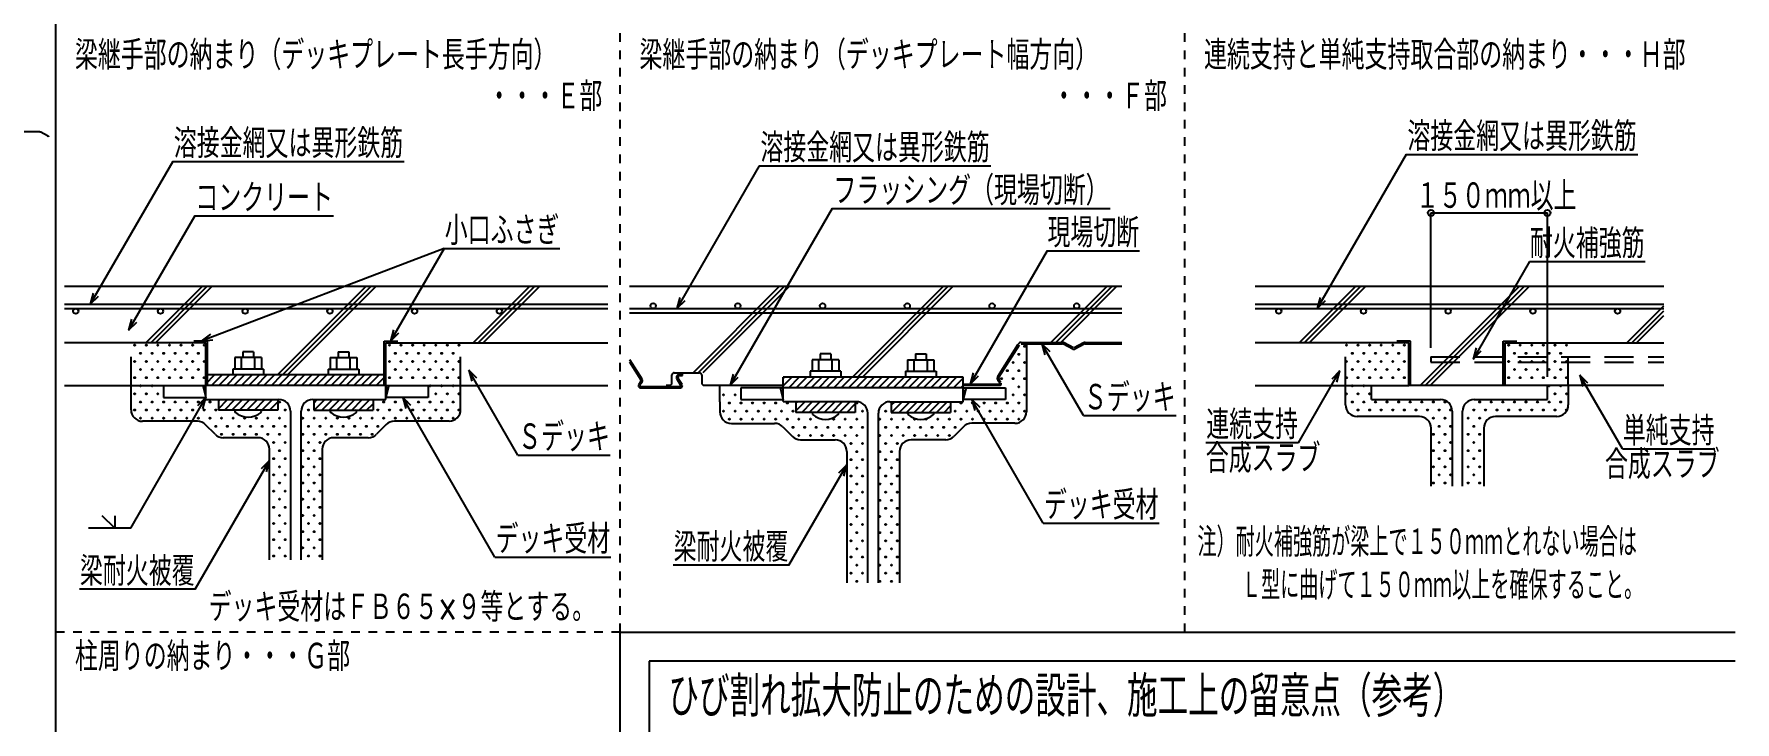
# Model space of a CAD drawing. Extents: x 4 to 588, y 3 to 416.
# Drawn here: x 293.6 to 440.5, y 120.1 to 179.6 of the extents above; entities that cross this region are included whole.
import ezdxf
from ezdxf.enums import TextEntityAlignment as Align

# ---------------------------------------------------------------- set-up
doc = ezdxf.new("R2010")
doc.units = 0
doc.header["$LTSCALE"] = 0.5
doc.header["$MEASUREMENT"] = 0
doc.linetypes.add('DASHED', pattern=[7.5, 5, -2.5])
doc.linetypes.add('DOT', pattern=[3, 1.5, -1.5])
doc.layers.add('M2-2-0', color=7, linetype='Continuous')
doc.styles.get("Standard").update_dxf_attribs({"font": 'txt', "width": 0.8, "height": 50, "bigfont": 'EXTFONT'})

msp = doc.modelspace()

# ---------------------------------------------------------------- linework, layer by layer
at = {"layer": 'M2-2-0', "color": 7, "linetype": 'Continuous'}
for p, q in [((295.51, 25.82), (295.51, 395.82)), ((294.15, 171.09), (291.48, 171.09)), ((294.81, 170.75), (294.21, 171.07)), ((412.13, 169.14), (404.45, 155.84)), ((412.13, 169.14), (432.13, 169.14)), ((305.61, 168.54), (298.49, 156.21)), ((305.61, 168.54), (325.61, 168.54)), ((356.26, 168.16), (349.14, 155.84)), ((356.26, 168.16), (376.26, 168.16)), ((307.51, 163.84), (301.8, 153.96)), ((307.51, 163.84), (319.51, 163.84)), ((362.55, 164.47), (353.74, 149.21)), ((362.55, 164.47), (386.55, 164.47)), ((414.26, 164.1), (424.32, 164.1)), ((414.26, 152.44), (414.26, 164.1)), ((424.32, 149.95), (424.32, 164.1)), ((329.05, 161.03), (308.07, 153.03)), ((329.05, 161.03), (324.43, 153.03)), ((329.05, 161.03), (339.05, 161.03)), ((381.11, 160.83), (374.47, 149.32)), ((381.11, 160.83), (389.11, 160.83)), ((422.76, 159.89), (417.9, 151.48)), ((422.76, 159.89), (432.76, 159.89)), ((296.26, 157.77), (343.18, 157.77)), ((298.75, 157.17), (298.49, 156.21)), ((303.29, 152.88), (308.18, 157.77)), ((303.71, 152.88), (308.6, 157.77)), ((304.13, 152.88), (309.02, 157.77)), ((322.32, 157.77), (314.66, 150.11)), ((322.74, 157.77), (315.08, 150.11)), ((323.17, 157.77), (315.51, 150.11)), ((331.57, 152.88), (336.46, 157.77)), ((331.99, 152.88), (336.88, 157.77)), ((332.42, 152.88), (337.31, 157.77)), ((345.06, 157.77), (387.58, 157.77)), ((358.02, 157.77), (350.55, 150.3)), ((358.44, 157.77), (350.98, 150.3)), ((358.87, 157.77), (351.4, 150.3)), ((364.32, 149.92), (372.16, 157.77)), ((372.58, 157.77), (364.74, 149.92)), ((373.01, 157.77), (365.17, 149.92)), ((381.44, 152.91), (386.3, 157.77)), ((381.87, 152.91), (386.73, 157.77)), ((382.29, 152.91), (387.15, 157.77)), ((399.09, 157.77), (434.38, 157.77)), ((407.78, 157.77), (402.89, 152.88)), ((408.2, 157.77), (403.32, 152.88)), ((408.63, 157.77), (403.74, 152.88)), ((421.92, 157.77), (413.34, 149.18)), ((422.35, 157.77), (413.77, 149.18)), ((422.77, 157.77), (414.19, 149.18)), ((296.26, 156.21), (343.18, 156.21)), ((296.26, 155.84), (343.18, 155.84)), ((298.49, 156.21), (299.2, 156.91)), ((345.06, 155.84), (387.58, 155.84)), ((349.4, 156.8), (349.14, 155.84)), ((349.14, 155.84), (349.85, 156.54)), ((399.09, 156.21), (434.38, 156.21)), ((399.09, 155.84), (434.38, 155.84)), ((404.71, 156.8), (404.45, 155.84)), ((404.45, 155.84), (405.16, 156.54)), ((431.18, 152.88), (434.38, 156.08)), ((302.06, 154.92), (301.8, 153.96)), ((301.8, 153.96), (302.51, 154.67)), ((345.06, 155.47), (387.58, 155.47)), ((431.6, 152.88), (434.38, 155.65)), ((432.02, 152.88), (434.38, 155.23)), ((308.47, 152.88), (296.26, 152.88)), ((308.62, 153.03), (307.45, 153.03)), ((308.88, 153.62), (308.07, 153.03)), ((308.07, 153.03), (309.07, 153.13)), ((308.47, 149.18), (308.47, 152.88)), ((308.62, 149.2), (308.62, 153.03)), ((323.86, 153.03), (325.04, 153.03)), ((323.86, 149.2), (323.86, 153.03)), ((324.01, 149.18), (324.01, 152.88)), ((324.01, 152.88), (343.18, 152.88)), ((324.69, 154), (324.43, 153.03)), ((324.43, 153.03), (325.14, 153.74)), ((376.86, 149.96), (378.63, 152.77)), ((378.87, 152.91), (382.46, 152.91)), ((378.87, 152.79), (382.46, 152.79)), ((379.33, 152.79), (379.33, 146.93)), ((384.25, 146.59), (380.67, 152.79)), ((381.38, 152.09), (380.67, 152.79)), ((380.67, 152.79), (380.93, 151.83)), ((383.35, 152.34), (382.54, 152.77)), ((383.41, 152.44), (382.59, 152.87)), ((384.27, 152.87), (383.46, 152.44)), ((384.33, 152.77), (383.51, 152.34)), ((384.41, 152.91), (387.58, 152.91)), ((384.41, 152.79), (387.58, 152.79)), ((412.34, 152.88), (399.09, 152.88)), ((412.5, 153.03), (411.32, 153.03)), ((412.34, 149.18), (412.34, 152.88)), ((412.5, 149.2), (412.5, 153.03)), ((420.51, 153.03), (421.68, 153.03)), ((420.51, 149.2), (420.51, 153.03)), ((420.66, 149.18), (420.66, 152.88)), ((420.66, 152.88), (434.38, 152.88)), ((313.27, 151.6), (310.98, 151.6)), ((310.98, 151.6), (310.98, 150.61)), ((311.56, 150.61), (311.56, 151.6)), ((312.58, 152.1), (311.67, 152.1)), ((311.67, 152.1), (311.67, 151.6)), ((312.58, 152.1), (312.58, 151.6)), ((312.7, 150.61), (312.7, 151.6)), ((313.27, 151.6), (313.27, 150.61)), ((319.21, 151.6), (321.5, 151.6)), ((319.21, 151.6), (319.21, 150.61)), ((319.79, 150.61), (319.79, 151.6)), ((319.9, 152.1), (320.81, 152.1)), ((319.9, 152.1), (319.9, 151.6)), ((320.81, 152.1), (320.81, 151.6)), ((320.93, 150.61), (320.93, 151.6)), ((321.5, 151.6), (321.5, 150.61)), ((345.06, 151.45), (346.13, 149.76)), ((363.12, 151.42), (360.84, 151.42)), ((360.84, 151.42), (360.84, 150.42)), ((361.41, 150.42), (361.41, 151.42)), ((362.44, 151.92), (361.52, 151.92)), ((361.52, 151.92), (361.52, 151.42)), ((362.44, 151.92), (362.44, 151.42)), ((362.55, 150.42), (362.55, 151.42)), ((363.12, 151.42), (363.12, 150.42)), ((369.07, 151.42), (371.35, 151.42)), ((369.07, 151.42), (369.07, 150.42)), ((369.64, 150.42), (369.64, 151.42)), ((369.75, 151.92), (370.67, 151.92)), ((369.75, 151.92), (369.75, 151.42)), ((370.67, 151.92), (370.67, 151.42)), ((370.78, 150.42), (370.78, 151.42)), ((371.35, 151.42), (371.35, 150.42)), ((376.96, 149.9), (378.72, 152.71)), ((414.26, 151.68), (414.26, 151.21)), ((418.16, 152.44), (417.9, 151.48)), ((417.9, 151.48), (418.6, 152.18)), ((324.01, 150.11), (308.47, 150.11)), ((308.47, 149.34), (309.22, 150.11)), ((308.47, 150), (308.58, 150.11)), ((308.96, 149.18), (309.87, 150.11)), ((309.6, 149.18), (310.52, 150.11)), ((310.25, 149.18), (311.16, 150.11)), ((313.46, 150.61), (310.8, 150.61)), ((310.8, 150.61), (310.8, 150.11)), ((310.9, 149.18), (311.81, 150.11)), ((311.54, 149.18), (312.46, 150.11)), ((312.19, 149.18), (313.1, 150.11)), ((312.84, 149.18), (313.75, 150.11)), ((313.46, 150.61), (313.46, 150.11)), ((313.48, 149.18), (314.4, 150.11)), ((314.13, 149.18), (315.04, 150.11)), ((314.78, 149.18), (315.69, 150.11)), ((315.42, 149.18), (316.34, 150.11)), ((316.07, 149.18), (316.98, 150.11)), ((316.72, 149.18), (317.63, 150.11)), ((317.36, 149.18), (318.28, 150.11)), ((318.01, 149.18), (318.92, 150.11)), ((318.65, 149.18), (319.57, 150.11)), ((319.03, 150.61), (321.69, 150.61)), ((319.03, 150.61), (319.03, 150.11)), ((319.3, 149.18), (320.22, 150.11)), ((319.95, 149.18), (320.86, 150.11)), ((320.59, 149.18), (321.51, 150.11)), ((321.24, 149.18), (322.16, 150.11)), ((321.69, 150.61), (321.69, 150.11)), ((321.89, 149.18), (322.8, 150.11)), ((322.53, 149.18), (323.45, 150.11)), ((323.18, 149.18), (324.01, 150.03)), ((335.4, 143.18), (331.17, 150.52)), ((331.87, 149.82), (331.17, 150.52)), ((331.17, 150.52), (331.43, 149.56)), ((345.06, 151.23), (346.03, 149.69)), ((348.72, 149.41), (348.72, 150.1)), ((348.92, 150.3), (351.09, 150.3)), ((349.4, 150.18), (349.62, 150.18)), ((349.4, 150.06), (349.62, 150.06)), ((349.62, 150.06), (349.62, 150.18)), ((351.29, 150.1), (351.29, 149.41)), ((354, 150.18), (353.74, 149.21)), ((353.74, 149.21), (354.45, 149.92)), ((358.32, 149.16), (359.08, 149.92)), ((358.32, 149.81), (358.43, 149.92)), ((373.87, 149.92), (358.32, 149.92)), ((358.32, 147.98), (358.32, 149.92)), ((358.81, 149), (359.72, 149.92)), ((359.46, 149), (360.37, 149.92)), ((360.1, 149), (361.02, 149.92)), ((363.31, 150.42), (360.65, 150.42)), ((360.65, 150.42), (360.65, 149.92)), ((360.75, 149), (361.66, 149.92)), ((361.4, 149), (362.31, 149.92)), ((362.04, 149), (362.96, 149.92)), ((362.69, 149), (363.6, 149.92)), ((363.31, 150.42), (363.31, 149.92)), ((363.34, 149), (364.25, 149.92)), ((363.98, 149), (364.9, 149.92)), ((364.63, 149), (365.54, 149.92)), ((365.28, 149), (366.19, 149.92)), ((365.92, 149), (366.84, 149.92)), ((366.57, 149), (367.48, 149.92)), ((367.21, 149), (368.13, 149.92)), ((367.86, 149), (368.78, 149.92)), ((368.51, 149), (369.42, 149.92)), ((368.88, 150.42), (371.54, 150.42)), ((368.88, 150.42), (368.88, 149.92)), ((369.15, 149), (370.07, 149.92)), ((369.8, 149), (370.72, 149.92)), ((370.45, 149), (371.36, 149.92)), ((371.09, 149), (372.01, 149.92)), ((371.54, 150.42), (371.54, 149.92)), ((371.74, 149), (372.65, 149.92)), ((372.39, 149), (373.3, 149.92)), ((373.03, 149), (373.87, 149.84)), ((373.87, 147.79), (373.87, 149.92)), ((374.73, 150.29), (374.47, 149.32)), ((374.47, 149.32), (375.18, 150.03)), ((402.82, 144.25), (406.4, 150.45)), ((406.4, 150.45), (405.69, 149.74)), ((406.14, 149.49), (406.4, 150.45)), ((430.79, 143.71), (427.11, 150.08)), ((427.82, 149.38), (427.11, 150.08)), ((427.11, 150.08), (427.37, 149.12)), ((296.26, 149.18), (308.47, 149.18)), ((302.01, 147.98), (302.01, 149.3)), ((304.81, 149.18), (304.81, 148.17)), ((308.22, 149.18), (308.47, 148.16)), ((308.47, 148.8), (308.26, 149.01)), ((308.47, 149.06), (308.34, 149.18)), ((308.47, 148.54), (308.35, 148.66)), ((308.47, 148.16), (308.47, 149.37)), ((324.01, 149.18), (308.47, 149.18)), ((308.47, 147.99), (308.47, 149.18)), ((323.83, 149.18), (324.01, 149.37)), ((324.01, 148.17), (324.01, 149.37)), ((324.01, 147.98), (324.01, 149.18)), ((324.27, 149.18), (324.01, 148.16)), ((324.01, 149.06), (324.14, 149.18)), ((324.01, 149.18), (343.18, 149.18)), ((324.01, 148.8), (324.22, 149.01)), ((324.01, 148.54), (324.14, 148.66)), ((327.67, 149.18), (327.67, 148.17)), ((330.47, 147.98), (330.47, 149.18)), ((346.02, 149.5), (345.86, 149.27)), ((346.12, 149.44), (345.95, 149.21)), ((346, 149.12), (349.45, 149.12)), ((346, 149), (349.45, 149)), ((348.22, 149.21), (348.52, 149.21)), ((349.5, 149.2), (349.16, 149.73)), ((349.6, 149.27), (349.26, 149.8)), ((351.49, 149.21), (358.32, 149.21)), ((352.86, 147.79), (352.86, 149.21)), ((354.66, 149), (354.66, 147.99)), ((373.87, 149), (354.66, 149)), ((358.07, 149), (358.32, 147.98)), ((358.32, 148.61), (358.11, 148.82)), ((358.32, 148.88), (358.2, 149)), ((358.32, 148.35), (358.2, 148.48)), ((358.32, 147.8), (358.32, 149)), ((373.68, 149), (373.87, 149.19)), ((373.87, 149.32), (376.99, 149.32)), ((373.87, 149.21), (373.87, 149.32)), ((373.87, 149.21), (376.99, 149.21)), ((373.87, 149), (377.53, 149)), ((374.12, 149), (373.87, 147.98)), ((373.87, 148.88), (373.99, 149)), ((373.87, 148.61), (374.08, 148.82)), ((373.87, 148.35), (373.99, 148.48)), ((376.87, 149.64), (377.04, 149.42)), ((376.96, 149.71), (377.13, 149.48)), ((377.53, 149), (377.53, 147.99)), ((399.09, 149.18), (412.34, 149.18)), ((406.89, 147.52), (406.89, 149.18)), ((409.14, 147.98), (409.14, 149.18)), ((420.66, 149.18), (412.34, 149.18)), ((434.38, 149.18), (420.66, 149.18)), ((424.32, 147.98), (424.32, 149.18)), ((426.12, 149.18), (426.12, 147.52)), ((302, 136.86), (308.47, 148.16)), ((302.01, 147.1), (302.01, 147.98)), ((304.81, 148.17), (308.47, 148.17)), ((308.47, 148.16), (307.76, 147.45)), ((308.21, 147.19), (308.47, 148.16)), ((308.47, 148.28), (308.43, 148.31)), ((308.47, 147.98), (314.78, 147.98)), ((309.56, 147.98), (309.56, 147.05)), ((309.56, 147.19), (310.34, 147.98)), ((309.56, 147.84), (309.7, 147.98)), ((314.69, 147.05), (309.56, 147.05)), ((310.08, 147.05), (310.99, 147.98)), ((310.72, 147.05), (311.64, 147.98)), ((310.98, 146.95), (310.98, 146.94)), ((311.37, 147.05), (312.28, 147.98)), ((312.02, 147.05), (312.93, 147.98)), ((312.66, 147.05), (313.58, 147.98)), ((313.27, 146.95), (313.27, 146.94)), ((313.31, 147.05), (314.22, 147.98)), ((313.96, 147.05), (314.69, 147.79)), ((314.6, 147.05), (314.69, 147.14)), ((314.69, 147.98), (314.69, 147.05)), ((315.78, 146.98), (315.78, 134.13)), ((316.7, 134.13), (316.7, 146.98)), ((317.7, 147.98), (324.01, 147.98)), ((317.79, 147.98), (317.79, 147.05)), ((317.79, 147.66), (318.1, 147.98)), ((317.79, 147.05), (322.92, 147.05)), ((317.84, 147.05), (318.75, 147.98)), ((318.48, 147.05), (319.4, 147.98)), ((319.13, 147.05), (320.04, 147.98)), ((319.21, 146.95), (319.21, 146.94)), ((319.78, 147.05), (320.69, 147.98)), ((320.42, 147.05), (321.34, 147.98)), ((321.07, 147.05), (321.98, 147.98)), ((321.5, 146.95), (321.5, 146.94)), ((321.72, 147.05), (322.63, 147.98)), ((322.36, 147.05), (322.92, 147.62)), ((322.92, 147.98), (322.92, 147.05)), ((324.01, 148.28), (324.05, 148.31)), ((327.67, 148.17), (324.01, 148.17)), ((333.44, 134.36), (325.47, 148.17)), ((326.17, 147.46), (325.47, 148.17)), ((325.47, 148.17), (325.73, 147.2)), ((330.47, 147.11), (330.47, 147.98)), ((352.86, 147.79), (352.86, 146.92)), ((354.66, 147.99), (358.32, 147.99)), ((358.32, 148.09), (358.28, 148.13)), ((364.64, 147.79), (358.32, 147.79)), ((359.42, 147.79), (359.42, 146.87)), ((359.42, 147), (360.2, 147.79)), ((359.42, 147.66), (359.55, 147.79)), ((359.93, 146.87), (360.84, 147.79)), ((360.58, 146.87), (361.49, 147.79)), ((361.22, 146.87), (362.14, 147.79)), ((361.87, 146.87), (362.78, 147.79)), ((362.52, 146.87), (363.43, 147.79)), ((363.16, 146.87), (364.08, 147.79)), ((363.81, 146.87), (364.54, 147.61)), ((364.46, 146.87), (364.54, 146.96)), ((364.54, 147.79), (364.54, 146.87)), ((367.55, 147.79), (373.87, 147.79)), ((367.65, 147.79), (367.65, 146.87)), ((367.65, 147.48), (367.96, 147.79)), ((367.69, 146.87), (368.6, 147.79)), ((368.34, 146.87), (369.25, 147.79)), ((368.98, 146.87), (369.9, 147.79)), ((369.63, 146.87), (370.54, 147.79)), ((370.28, 146.87), (371.19, 147.79)), ((370.92, 146.87), (371.84, 147.79)), ((371.57, 146.87), (372.48, 147.79)), ((372.22, 146.87), (372.77, 147.43)), ((372.77, 147.79), (372.77, 146.87)), ((373.87, 148.09), (373.91, 148.13)), ((377.53, 147.99), (373.87, 147.99)), ((380.79, 137.3), (374.63, 147.99)), ((375.33, 147.28), (374.63, 147.99)), ((374.63, 147.99), (374.89, 147.02)), ((409.14, 147.98), (415.09, 147.98)), ((416.09, 146.98), (416.09, 140.49)), ((417, 140.49), (417, 146.98)), ((418, 147.98), (424.32, 147.98)), ((307.74, 146.1), (303.01, 146.1)), ((309.27, 144.98), (308.45, 145.8)), ((324.04, 145.81), (323.21, 144.98)), ((329.47, 146.11), (324.75, 146.11)), ((353.86, 145.92), (357.59, 145.92)), ((358.3, 145.62), (359.12, 144.79)), ((364.54, 146.87), (359.42, 146.87)), ((360.84, 146.77), (360.84, 146.76)), ((363.12, 146.77), (363.12, 146.76)), ((365.64, 132.16), (365.64, 146.79)), ((366.55, 132.16), (366.55, 146.79)), ((367.65, 146.87), (372.77, 146.87)), ((369.07, 146.77), (369.07, 146.76)), ((371.35, 146.77), (371.35, 146.76)), ((373.89, 145.63), (373.07, 144.79)), ((378.33, 145.93), (374.61, 145.93)), ((384.25, 146.59), (392.25, 146.59)), ((413.27, 146.52), (407.89, 146.52)), ((414.27, 140.49), (414.27, 145.52)), ((418.83, 145.52), (418.83, 140.49)), ((425.12, 146.52), (419.83, 146.52)), ((312.97, 144.68), (309.98, 144.68)), ((322.5, 144.68), (319.52, 144.68)), ((359.83, 144.5), (362.82, 144.5)), ((372.36, 144.5), (369.38, 144.5)), ((402.82, 144.25), (394.82, 144.25)), ((307.55, 131.59), (313.97, 142.71)), ((313.97, 142.71), (313.26, 142)), ((313.71, 141.74), (313.97, 142.71)), ((313.97, 134.13), (313.97, 143.68)), ((318.52, 143.68), (318.52, 134.13)), ((335.4, 143.18), (343.4, 143.18)), ((363.82, 143.5), (363.82, 132.16)), ((368.38, 143.5), (368.38, 132.16)), ((430.79, 143.71), (438.79, 143.71)), ((358.82, 133.67), (363.82, 142.33)), ((363.82, 142.33), (363.11, 141.62)), ((363.56, 141.36), (363.82, 142.33)), ((302, 136.86), (298.35, 136.86)), ((300.6, 136.86), (299.53, 137.94)), ((300.6, 137.94), (300.6, 136.86)), ((380.79, 137.3), (390.79, 137.3)), ((333.44, 134.36), (343.44, 134.36)), ((358.82, 133.67), (348.82, 133.67)), ((307.55, 131.59), (297.55, 131.59)), ((344.26, 25.82), (344.26, 127.89)), ((344.26, 127.89), (440.52, 127.89)), ((440.52, 125.39), (346.76, 125.39)), ((346.76, 125.39), (346.76, 42.42))]:
    msp.add_line(p, q, dxfattribs=at)
at = {"layer": 'M2-2-0', "color": 7, "linetype": 'DOT'}
for p, q in [((344.26, 127.89), (344.26, 179.82)), ((393.01, 127.89), (393.01, 179.82)), ((344.26, 127.89), (295.51, 127.89))]:
    msp.add_line(p, q, dxfattribs=at)
at = {"layer": 'M2-2-0', "color": 7, "linetype": 'DASHED'}
for p, q in [((302.01, 149.18), (302.01, 152.88)), ((330.47, 149.18), (330.47, 152.88)), ((406.89, 149.18), (406.89, 152.88)), ((426.12, 149.18), (426.12, 152.88)), ((414.26, 151.68), (434.38, 151.68)), ((414.26, 151.21), (434.38, 151.21))]:
    msp.add_line(p, q, dxfattribs=at)
at = {"layer": 'M2-2-0', "color": 7, "linetype": 'Continuous'}
for centre, radius in [((414.26, 164.1), 0.262), ((424.32, 164.1), 0.262), ((297.24, 155.61), 0.23), ((304.56, 155.61), 0.23), ((311.87, 155.61), 0.23), ((319.19, 155.61), 0.23), ((326.5, 155.61), 0.23), ((333.82, 155.61), 0.23), ((347.1, 156.06), 0.23), ((354.41, 156.06), 0.23), ((361.73, 156.06), 0.23), ((369.04, 156.06), 0.23), ((376.36, 156.06), 0.23), ((383.67, 156.06), 0.23), ((401.12, 155.61), 0.23), ((408.44, 155.61), 0.23), ((415.75, 155.61), 0.23), ((423.07, 155.61), 0.23), ((430.38, 155.61), 0.23), ((302.33, 152.67), 0.05), ((302.33, 151.27), 0.05), ((302.83, 151.97), 0.05), ((303.33, 152.67), 0.05), ((303.33, 151.27), 0.05), ((303.83, 151.97), 0.05), ((304.33, 152.67), 0.05), ((304.33, 151.27), 0.05), ((304.83, 151.97), 0.05), ((305.33, 152.67), 0.05), ((305.33, 151.27), 0.05), ((305.83, 151.97), 0.05), ((306.33, 152.67), 0.05), ((306.33, 151.27), 0.05), ((306.83, 151.97), 0.05), ((307.33, 152.67), 0.05), ((307.33, 151.27), 0.05), ((307.83, 151.97), 0.05), ((308.33, 152.67), 0.05), ((308.33, 151.27), 0.05), ((324.33, 152.67), 0.05), ((324.33, 151.27), 0.05), ((324.83, 151.97), 0.05), ((325.33, 152.67), 0.05), ((325.33, 151.27), 0.05), ((325.83, 151.97), 0.05), ((326.33, 152.67), 0.05), ((326.33, 151.27), 0.05), ((326.83, 151.97), 0.05), ((327.33, 152.67), 0.05), ((327.33, 151.27), 0.05), ((327.83, 151.97), 0.05), ((328.33, 152.67), 0.05), ((328.33, 151.27), 0.05), ((328.83, 151.97), 0.05), ((329.33, 152.67), 0.05), ((329.33, 151.27), 0.05), ((329.83, 151.97), 0.05), ((330.33, 152.67), 0.05), ((330.33, 151.27), 0.05), ((378.68, 151.88), 0.05), ((379.18, 152.58), 0.05), ((406.97, 152.67), 0.05), ((406.97, 151.27), 0.05), ((407.47, 151.97), 0.05), ((407.97, 152.67), 0.05), ((407.97, 151.27), 0.05), ((408.47, 151.97), 0.05), ((408.97, 152.67), 0.05), ((408.97, 151.27), 0.05), ((409.47, 151.97), 0.05), ((409.97, 152.67), 0.05), ((409.97, 151.27), 0.05), ((410.47, 151.97), 0.05), ((410.97, 152.67), 0.05), ((410.97, 151.27), 0.05), ((411.47, 151.97), 0.05), ((411.97, 152.67), 0.05), ((411.97, 151.27), 0.05), ((420.97, 152.67), 0.05), ((420.97, 151.27), 0.05), ((421.47, 151.97), 0.05), ((421.97, 152.67), 0.05), ((421.97, 151.27), 0.05), ((422.47, 151.97), 0.05), ((422.97, 152.67), 0.05), ((422.97, 151.27), 0.05), ((423.47, 151.97), 0.05), ((423.97, 152.67), 0.05), ((423.97, 151.27), 0.05), ((424.47, 151.97), 0.05), ((424.97, 152.67), 0.05), ((424.97, 151.27), 0.05), ((425.47, 151.97), 0.05), ((425.97, 152.67), 0.05), ((425.97, 151.27), 0.05), ((302.33, 149.87), 0.05), ((302.83, 150.57), 0.05), ((303.33, 149.87), 0.05), ((303.83, 150.57), 0.05), ((304.33, 149.87), 0.05), ((304.83, 150.57), 0.05), ((305.33, 149.87), 0.05), ((305.83, 150.57), 0.05), ((306.33, 149.87), 0.05), ((306.83, 150.57), 0.05), ((307.33, 149.87), 0.05), ((307.83, 150.57), 0.05), ((308.33, 149.87), 0.05), ((324.33, 149.87), 0.05), ((324.83, 150.57), 0.05), ((325.33, 149.87), 0.05), ((325.83, 150.57), 0.05), ((326.33, 149.87), 0.05), ((326.83, 150.57), 0.05), ((327.33, 149.87), 0.05), ((327.83, 150.57), 0.05), ((328.33, 149.87), 0.05), ((328.83, 150.57), 0.05), ((329.33, 149.87), 0.05), ((329.83, 150.57), 0.05), ((330.33, 149.87), 0.05), ((377.18, 149.78), 0.05), ((377.68, 150.48), 0.05), ((378.18, 151.18), 0.05), ((378.18, 149.78), 0.05), ((378.68, 150.48), 0.05), ((379.18, 151.18), 0.05), ((379.18, 149.78), 0.05), ((406.97, 149.87), 0.05), ((407.47, 150.57), 0.05), ((407.97, 149.87), 0.05), ((408.47, 150.57), 0.05), ((408.97, 149.87), 0.05), ((409.47, 150.57), 0.05), ((409.97, 149.87), 0.05), ((410.47, 150.57), 0.05), ((410.97, 149.87), 0.05), ((411.47, 150.57), 0.05), ((411.97, 149.87), 0.05), ((420.97, 149.87), 0.05), ((421.47, 150.57), 0.05), ((421.97, 149.87), 0.05), ((422.47, 150.57), 0.05), ((422.97, 149.87), 0.05), ((423.47, 150.57), 0.05), ((423.97, 149.87), 0.05), ((424.47, 150.57), 0.05), ((424.97, 149.87), 0.05), ((425.47, 150.57), 0.05), ((425.97, 149.87), 0.05), ((302.33, 148.47), 0.05), ((302.83, 149.17), 0.05), ((303.33, 148.47), 0.05), ((303.83, 149.17), 0.05), ((304.33, 148.47), 0.05), ((327.83, 149.17), 0.05), ((328.33, 148.47), 0.05), ((328.83, 149.17), 0.05), ((329.33, 148.47), 0.05), ((329.83, 149.17), 0.05), ((330.33, 148.47), 0.05), ((353.18, 148.38), 0.05), ((354.18, 148.38), 0.05), ((378.18, 148.38), 0.05), ((378.68, 149.08), 0.05), ((379.18, 148.38), 0.05), ((406.97, 148.47), 0.05), ((407.47, 149.17), 0.05), ((407.97, 148.47), 0.05), ((408.47, 149.17), 0.05), ((408.97, 148.47), 0.05), ((424.47, 149.17), 0.05), ((424.97, 148.47), 0.05), ((425.47, 149.17), 0.05), ((425.97, 148.47), 0.05), ((302.33, 147.07), 0.05), ((302.83, 147.77), 0.05), ((303.33, 147.07), 0.05), ((303.83, 147.77), 0.05), ((304.33, 147.07), 0.05), ((304.83, 147.77), 0.05), ((305.33, 147.07), 0.05), ((305.83, 147.77), 0.05), ((306.33, 147.07), 0.05), ((306.83, 147.77), 0.05), ((307.33, 147.07), 0.05), ((307.83, 147.77), 0.05), ((308.33, 147.07), 0.05), ((308.83, 147.77), 0.05), ((309.33, 147.07), 0.05), ((314.83, 147.77), 0.05), ((315.33, 147.07), 0.05), ((317.33, 147.07), 0.05), ((323.33, 147.07), 0.05), ((323.83, 147.77), 0.05), ((324.33, 147.07), 0.05), ((324.83, 147.77), 0.05), ((325.33, 147.07), 0.05), ((325.83, 147.77), 0.05), ((326.33, 147.07), 0.05), ((326.83, 147.77), 0.05), ((327.33, 147.07), 0.05), ((327.83, 147.77), 0.05), ((328.33, 147.07), 0.05), ((328.83, 147.77), 0.05), ((329.33, 147.07), 0.05), ((329.83, 147.77), 0.05), ((330.33, 147.07), 0.05), ((353.18, 146.98), 0.05), ((353.68, 147.68), 0.05), ((354.18, 146.98), 0.05), ((354.68, 147.68), 0.05), ((355.18, 146.98), 0.05), ((355.68, 147.68), 0.05), ((356.18, 146.98), 0.05), ((356.68, 147.68), 0.05), ((357.18, 146.98), 0.05), ((357.68, 147.68), 0.05), ((358.18, 146.98), 0.05), ((358.68, 147.68), 0.05), ((359.18, 146.98), 0.05), ((364.68, 147.68), 0.05), ((365.18, 146.98), 0.05), ((367.18, 146.98), 0.05), ((373.18, 146.98), 0.05), ((373.68, 147.68), 0.05), ((374.18, 146.98), 0.05), ((374.68, 147.68), 0.05), ((375.18, 146.98), 0.05), ((375.68, 147.68), 0.05), ((376.18, 146.98), 0.05), ((376.68, 147.68), 0.05), ((377.18, 146.98), 0.05), ((377.68, 147.68), 0.05), ((378.18, 146.98), 0.05), ((378.68, 147.68), 0.05), ((379.18, 146.98), 0.05), ((407.47, 147.77), 0.05), ((407.97, 147.07), 0.05), ((408.47, 147.77), 0.05), ((408.97, 147.07), 0.05), ((409.47, 147.77), 0.05), ((409.97, 147.07), 0.05), ((410.47, 147.77), 0.05), ((410.97, 147.07), 0.05), ((411.47, 147.77), 0.05), ((411.97, 147.07), 0.05), ((412.47, 147.77), 0.05), ((412.97, 147.07), 0.05), ((413.47, 147.77), 0.05), ((413.97, 147.07), 0.05), ((414.47, 147.77), 0.05), ((414.97, 147.07), 0.05), ((415.47, 147.77), 0.05), ((415.97, 147.07), 0.05), ((417.97, 147.07), 0.05), ((418.47, 147.77), 0.05), ((418.97, 147.07), 0.05), ((419.47, 147.77), 0.05), ((419.97, 147.07), 0.05), ((420.47, 147.77), 0.05), ((420.97, 147.07), 0.05), ((421.47, 147.77), 0.05), ((421.97, 147.07), 0.05), ((422.47, 147.77), 0.05), ((422.97, 147.07), 0.05), ((423.47, 147.77), 0.05), ((423.97, 147.07), 0.05), ((424.47, 147.77), 0.05), ((424.97, 147.07), 0.05), ((425.47, 147.77), 0.05), ((425.97, 147.07), 0.05), ((302.83, 146.37), 0.05), ((303.83, 146.37), 0.05), ((304.83, 146.37), 0.05), ((305.83, 146.37), 0.05), ((306.83, 146.37), 0.05), ((307.83, 146.37), 0.05), ((308.83, 146.37), 0.05), ((309.33, 145.67), 0.05), ((309.83, 146.37), 0.05), ((310.33, 145.67), 0.05), ((310.83, 146.37), 0.05), ((311.33, 145.67), 0.05), ((311.83, 146.37), 0.05), ((312.33, 145.67), 0.05), ((312.83, 146.37), 0.05), ((313.33, 145.67), 0.05), ((313.83, 146.37), 0.05), ((314.33, 145.67), 0.05), ((314.83, 146.37), 0.05), ((315.33, 145.67), 0.05), ((316.83, 146.37), 0.05), ((317.33, 145.67), 0.05), ((317.83, 146.37), 0.05), ((318.33, 145.67), 0.05), ((318.83, 146.37), 0.05), ((319.33, 145.67), 0.05), ((319.83, 146.37), 0.05), ((320.33, 145.67), 0.05), ((320.83, 146.37), 0.05), ((321.33, 145.67), 0.05), ((321.83, 146.37), 0.05), ((322.33, 145.67), 0.05), ((322.83, 146.37), 0.05), ((323.33, 145.67), 0.05), ((323.83, 146.37), 0.05), ((324.83, 146.37), 0.05), ((325.83, 146.37), 0.05), ((326.83, 146.37), 0.05), ((327.83, 146.37), 0.05), ((328.83, 146.37), 0.05), ((329.83, 146.37), 0.05), ((353.68, 146.28), 0.05), ((354.68, 146.28), 0.05), ((355.68, 146.28), 0.05), ((356.68, 146.28), 0.05), ((357.68, 146.28), 0.05), ((358.68, 146.28), 0.05), ((359.18, 145.58), 0.05), ((359.68, 146.28), 0.05), ((360.18, 145.58), 0.05), ((360.68, 146.28), 0.05), ((361.18, 145.58), 0.05), ((362.18, 145.58), 0.05), ((362.68, 146.28), 0.05), ((363.18, 145.58), 0.05), ((363.68, 146.28), 0.05), ((364.18, 145.58), 0.05), ((364.68, 146.28), 0.05), ((365.18, 145.58), 0.05), ((366.68, 146.28), 0.05), ((367.18, 145.58), 0.05), ((367.68, 146.28), 0.05), ((368.18, 145.58), 0.05), ((368.68, 146.28), 0.05), ((369.18, 145.58), 0.05), ((369.68, 146.28), 0.05), ((370.18, 145.58), 0.05), ((370.68, 146.28), 0.05), ((371.18, 145.58), 0.05), ((371.68, 146.28), 0.05), ((372.18, 145.58), 0.05), ((372.68, 146.28), 0.05), ((373.18, 145.58), 0.05), ((373.68, 146.28), 0.05), ((374.68, 146.28), 0.05), ((375.68, 146.28), 0.05), ((376.68, 146.28), 0.05), ((377.68, 146.28), 0.05), ((378.68, 146.28), 0.05), ((414.47, 146.37), 0.05), ((414.97, 145.67), 0.05), ((415.47, 146.37), 0.05), ((415.97, 145.67), 0.05), ((417.47, 146.37), 0.05), ((417.97, 145.67), 0.05), ((418.47, 146.37), 0.05), ((309.83, 144.97), 0.05), ((310.83, 144.97), 0.05), ((311.83, 144.97), 0.05), ((312.83, 144.97), 0.05), ((313.83, 144.97), 0.05), ((314.33, 144.27), 0.05), ((314.83, 144.97), 0.05), ((315.33, 144.27), 0.05), ((316.83, 144.97), 0.05), ((317.33, 144.27), 0.05), ((317.83, 144.97), 0.05), ((318.33, 144.27), 0.05), ((318.83, 144.97), 0.05), ((319.83, 144.97), 0.05), ((320.83, 144.97), 0.05), ((321.83, 144.97), 0.05), ((322.83, 144.97), 0.05), ((359.68, 144.88), 0.05), ((360.68, 144.88), 0.05), ((361.68, 144.88), 0.05), ((362.68, 144.88), 0.05), ((363.68, 144.88), 0.05), ((364.18, 144.18), 0.05), ((364.68, 144.88), 0.05), ((365.18, 144.18), 0.05), ((366.68, 144.88), 0.05), ((367.18, 144.18), 0.05), ((367.68, 144.88), 0.05), ((368.18, 144.18), 0.05), ((368.68, 144.88), 0.05), ((369.68, 144.88), 0.05), ((370.68, 144.88), 0.05), ((371.68, 144.88), 0.05), ((372.68, 144.88), 0.05), ((414.47, 144.97), 0.05), ((414.97, 144.27), 0.05), ((415.47, 144.97), 0.05), ((415.97, 144.27), 0.05), ((417.47, 144.97), 0.05), ((417.97, 144.27), 0.05), ((418.47, 144.97), 0.05), ((314.33, 142.87), 0.05), ((314.83, 143.57), 0.05), ((315.33, 142.87), 0.05), ((316.83, 143.57), 0.05), ((317.33, 142.87), 0.05), ((317.83, 143.57), 0.05), ((318.33, 142.87), 0.05), ((364.18, 142.78), 0.05), ((364.68, 143.48), 0.05), ((365.18, 142.78), 0.05), ((366.68, 143.48), 0.05), ((367.18, 142.78), 0.05), ((367.68, 143.48), 0.05), ((368.18, 142.78), 0.05), ((414.47, 143.57), 0.05), ((414.97, 142.87), 0.05), ((415.47, 143.57), 0.05), ((415.97, 142.87), 0.05), ((417.47, 143.57), 0.05), ((417.97, 142.87), 0.05), ((418.47, 143.57), 0.05), ((314.33, 141.47), 0.05), ((314.83, 142.17), 0.05), ((315.33, 141.47), 0.05), ((316.83, 142.17), 0.05), ((317.33, 141.47), 0.05), ((317.83, 142.17), 0.05), ((318.33, 141.47), 0.05), ((364.18, 141.38), 0.05), ((364.68, 142.08), 0.05), ((365.18, 141.38), 0.05), ((366.68, 142.08), 0.05), ((367.18, 141.38), 0.05), ((367.68, 142.08), 0.05), ((368.18, 141.38), 0.05), ((414.47, 142.17), 0.05), ((414.97, 141.47), 0.05), ((415.47, 142.17), 0.05), ((415.97, 141.47), 0.05), ((417.47, 142.17), 0.05), ((417.97, 141.47), 0.05), ((418.47, 142.17), 0.05), ((314.33, 140.07), 0.05), ((314.83, 140.77), 0.05), ((315.33, 140.07), 0.05), ((316.83, 140.77), 0.05), ((317.33, 140.07), 0.05), ((317.83, 140.77), 0.05), ((318.33, 140.07), 0.05), ((364.18, 139.98), 0.05), ((364.68, 140.68), 0.05), ((365.18, 139.98), 0.05), ((366.68, 140.68), 0.05), ((367.18, 139.98), 0.05), ((367.68, 140.68), 0.05), ((368.18, 139.98), 0.05), ((414.47, 140.77), 0.05), ((415.47, 140.77), 0.05), ((417.47, 140.77), 0.05), ((418.47, 140.77), 0.05), ((314.33, 138.67), 0.05), ((314.83, 139.37), 0.05), ((315.33, 138.67), 0.05), ((316.83, 139.37), 0.05), ((317.33, 138.67), 0.05), ((317.83, 139.37), 0.05), ((318.33, 138.67), 0.05), ((364.18, 138.58), 0.05), ((364.68, 139.28), 0.05), ((365.18, 138.58), 0.05), ((366.68, 139.28), 0.05), ((367.18, 138.58), 0.05), ((367.68, 139.28), 0.05), ((368.18, 138.58), 0.05), ((314.33, 137.27), 0.05), ((314.83, 137.97), 0.05), ((314.83, 136.57), 0.05), ((315.33, 137.27), 0.05), ((316.83, 137.97), 0.05), ((316.83, 136.57), 0.05), ((317.33, 137.27), 0.05), ((317.83, 137.97), 0.05), ((317.83, 136.57), 0.05), ((318.33, 137.27), 0.05), ((364.18, 137.18), 0.05), ((364.68, 137.88), 0.05), ((365.18, 137.18), 0.05), ((366.68, 137.88), 0.05), ((367.18, 137.18), 0.05), ((367.68, 137.88), 0.05), ((368.18, 137.18), 0.05), ((314.33, 135.87), 0.05), ((314.83, 135.17), 0.05), ((315.33, 135.87), 0.05), ((316.83, 135.17), 0.05), ((317.33, 135.87), 0.05), ((317.83, 135.17), 0.05), ((318.33, 135.87), 0.05), ((364.18, 135.78), 0.05), ((364.68, 136.48), 0.05), ((364.68, 135.08), 0.05), ((365.18, 135.78), 0.05), ((366.68, 136.48), 0.05), ((366.68, 135.08), 0.05), ((367.18, 135.78), 0.05), ((367.68, 136.48), 0.05), ((367.68, 135.08), 0.05), ((368.18, 135.78), 0.05), ((314.33, 134.47), 0.05), ((315.33, 134.47), 0.05), ((317.33, 134.47), 0.05), ((318.33, 134.47), 0.05), ((364.18, 134.38), 0.05), ((364.68, 133.68), 0.05), ((365.18, 134.38), 0.05), ((366.68, 133.68), 0.05), ((367.18, 134.38), 0.05), ((367.68, 133.68), 0.05), ((368.18, 134.38), 0.05), ((364.18, 132.98), 0.05), ((364.68, 132.28), 0.05), ((365.18, 132.98), 0.05), ((366.68, 132.28), 0.05), ((367.18, 132.98), 0.05), ((367.68, 132.28), 0.05), ((368.18, 132.98), 0.05)]:
    msp.add_circle(centre, radius, dxfattribs=at)
for centre, radius, start, end in [((294.15, 170.96), 0.128, 61.6992, 90), ((294.87, 170.86), 0.128, 241.6992, 298.3008), ((378.87, 152.62), 0.287, 90, 147.8618), ((382.46, 152.62), 0.287, 61.6992, 90), ((382.46, 152.62), 0.172, 61.6992, 90), ((384.41, 152.62), 0.287, 90, 118.3008), ((384.41, 152.62), 0.172, 90, 118.3008), ((383.43, 152.49), 0.172, 241.6992, 298.3008), ((348.92, 150.1), 0.2, 90, 180), ((349.4, 149.89), 0.287, 90, 212.6131), ((349.4, 149.89), 0.172, 90, 212.6131), ((351.09, 150.1), 0.2, 0, 90), ((377.1, 149.81), 0.287, 147.8618, 215.6916), ((377.1, 149.81), 0.172, 147.8618, 215.6916), ((346, 149.17), 0.172, 144.3084, 180), ((346, 149.17), 0.172, 180, 270), ((346, 149.17), 0.0573, 144.3084, 180), ((346, 149.17), 0.0573, 180, 270), ((345.89, 149.6), 0.172, 324.3084, 32.1382), ((345.89, 149.6), 0.287, 324.3084, 32.1382), ((348.52, 149.41), 0.2, 270, 360), ((349.45, 149.17), 0.172, 270, 360), ((349.45, 149.17), 0.0573, 270, 360), ((349.45, 149.17), 0.0573, 0, 32.6131), ((349.45, 149.17), 0.172, 0, 32.6131), ((351.49, 149.41), 0.2, 180, 270), ((376.99, 149.38), 0.172, 270, 360), ((376.99, 149.38), 0.0573, 270, 360), ((376.99, 149.38), 0.0573, 0, 35.6916), ((303.01, 147.1), 1, 180, 270), ((311.08, 146.95), 0.1, 90, 180), ((311.08, 146.94), 0.1, 180, 229.3245), ((313.17, 146.95), 0.1, 0, 90), ((313.17, 146.94), 0.1, 310.6755, 360), ((314.78, 146.98), 1, 0, 90), ((317.7, 146.98), 1, 90, 180), ((319.31, 146.95), 0.1, 90, 180), ((319.31, 146.94), 0.1, 180, 229.3245), ((321.4, 146.95), 0.1, 0, 90), ((321.4, 146.94), 0.1, 310.6755, 360), ((329.47, 147.11), 1, 270, 360), ((353.86, 146.92), 1, 180, 270), ((364.64, 146.79), 1, 0, 90), ((367.55, 146.79), 1, 90, 180), ((378.33, 146.93), 1, 270, 360), ((407.89, 147.52), 1, 180, 270), ((415.09, 146.98), 1, 0, 90), ((418, 146.98), 1, 90, 180), ((425.12, 147.52), 1, 270, 360), ((307.74, 145.1), 1, 44.7431, 90), ((312.13, 148.16), 1.7, 229.3245, 310.6755), ((320.36, 148.16), 1.7, 229.3245, 310.6755), ((324.75, 145.11), 1, 90, 135.2578), ((357.59, 144.92), 1, 44.7418, 90), ((360.94, 146.77), 0.1, 90, 180), ((360.94, 146.76), 0.1, 180, 229.3245), ((361.98, 147.97), 1.7, 229.3245, 310.6755), ((363.02, 146.77), 0.1, 0, 90), ((363.02, 146.76), 0.1, 310.6755, 360), ((369.17, 146.77), 0.1, 90, 180), ((369.17, 146.76), 0.1, 180, 229.3245), ((370.21, 147.97), 1.7, 229.3245, 310.6755), ((371.25, 146.77), 0.1, 0, 90), ((371.25, 146.76), 0.1, 310.6755, 360), ((374.61, 144.93), 1, 90, 135.2582), ((413.27, 145.52), 1, 0, 90), ((419.83, 145.52), 1, 90, 180), ((309.98, 145.68), 1, 224.7431, 270), ((312.97, 143.68), 1, 0, 90), ((319.52, 143.68), 1, 90, 180), ((322.5, 145.68), 1, 270, 315.2578), ((359.83, 145.5), 1, 224.7418, 270), ((362.82, 143.5), 1, 0, 90), ((369.38, 143.5), 1, 90, 180), ((372.36, 145.5), 1, 270, 315.2582)]:
    msp.add_arc(centre, radius, start, end, dxfattribs=at)

# ---------------------------------------------------------------- texts
for s, height, width, p in [('梁継手部の納まり（デッキプレート長手方向）', 2.5, 0.72, (297.17, 176.47)), ('梁継手部の納まり（デッキプレート幅方向）', 2.5, 0.72, (345.92, 176.47)), ('連続支持と単純支持取合部の納まり・・・Ｈ部', 2.5, 0.72, (394.67, 176.47)), ('・・・Ｅ部', 2.5, 0.72, (332.81, 172.9)), ('・・・Ｆ部', 2.5, 0.72, (381.57, 172.9)), ('デッキ受材はＦＢ６５×９等とする。', 2.5, 0.72, (308.71, 128.78)), ('柱周りの納まり・・・Ｇ部', 2.5, 0.72, (297.17, 124.53)), ('ひび割れ拡大防止のための設計、施工上の留意点（参考）', 3.5, 0.685714, (348.42, 120.58))]:
    msp.add_text(s, height=height, dxfattribs=dict(at, width=width)).set_placement(p)
at = {"layer": 'M2-2-0', "color": 7, "linetype": 'Continuous', "width": 0.72}
for s, p in [('溶接金網又は異形鉄筋', (422.13, 169.44)), ('溶接金網又は異形鉄筋', (315.61, 168.84)), ('溶接金網又は異形鉄筋', (366.26, 168.46)), ('フラッシング（現場切断）', (374.55, 164.77)), ('コンクリート', (313.51, 164.14)), ('１５０ｍｍ以上', (419.9, 164.3)), ('小口ふさぎ', (334.05, 161.33)), ('現場切断', (385.11, 161.13)), ('耐火補強筋', (427.76, 160.19)), ('Ｓデッキ', (388.25, 146.89)), ('Ｓデッキ', (339.4, 143.48)), ('単純支持', (434.79, 144.01)), ('デッキ受材', (385.79, 137.6)), ('デッキ受材', (338.44, 134.66))]:
    msp.add_text(s, height=2.5, dxfattribs=at).set_placement(p, align=Align.CENTER)
for s, p in [('連続支持', (398.82, 144.55)), ('梁耐火被覆', (353.82, 133.97)), ('梁耐火被覆', (302.55, 131.89))]:
    msp.add_text(s, height=2.5, rotation=360, dxfattribs=at).set_placement(p, align=Align.CENTER)
at = {"layer": 'M2-2-0', "color": 7, "linetype": 'Continuous'}
for s, width, p in [('合成スラブ', 0.72, (394.82, 144.15)), ('合成スラブ', 0.72, (429.29, 143.61)), ('注）耐火補強筋が梁上で１５０ｍｍとれない場合は', 0.6, (394.1, 136.9)), ('Ｌ型に曲げて１５０ｍｍ以上を確保すること。', 0.6, (397.94, 133.18))]:
    msp.add_text(s, height=2.5, dxfattribs=dict(at, width=width)).set_placement(p, align=Align.TOP_LEFT)

doc.saveas('drawing.dxf')
